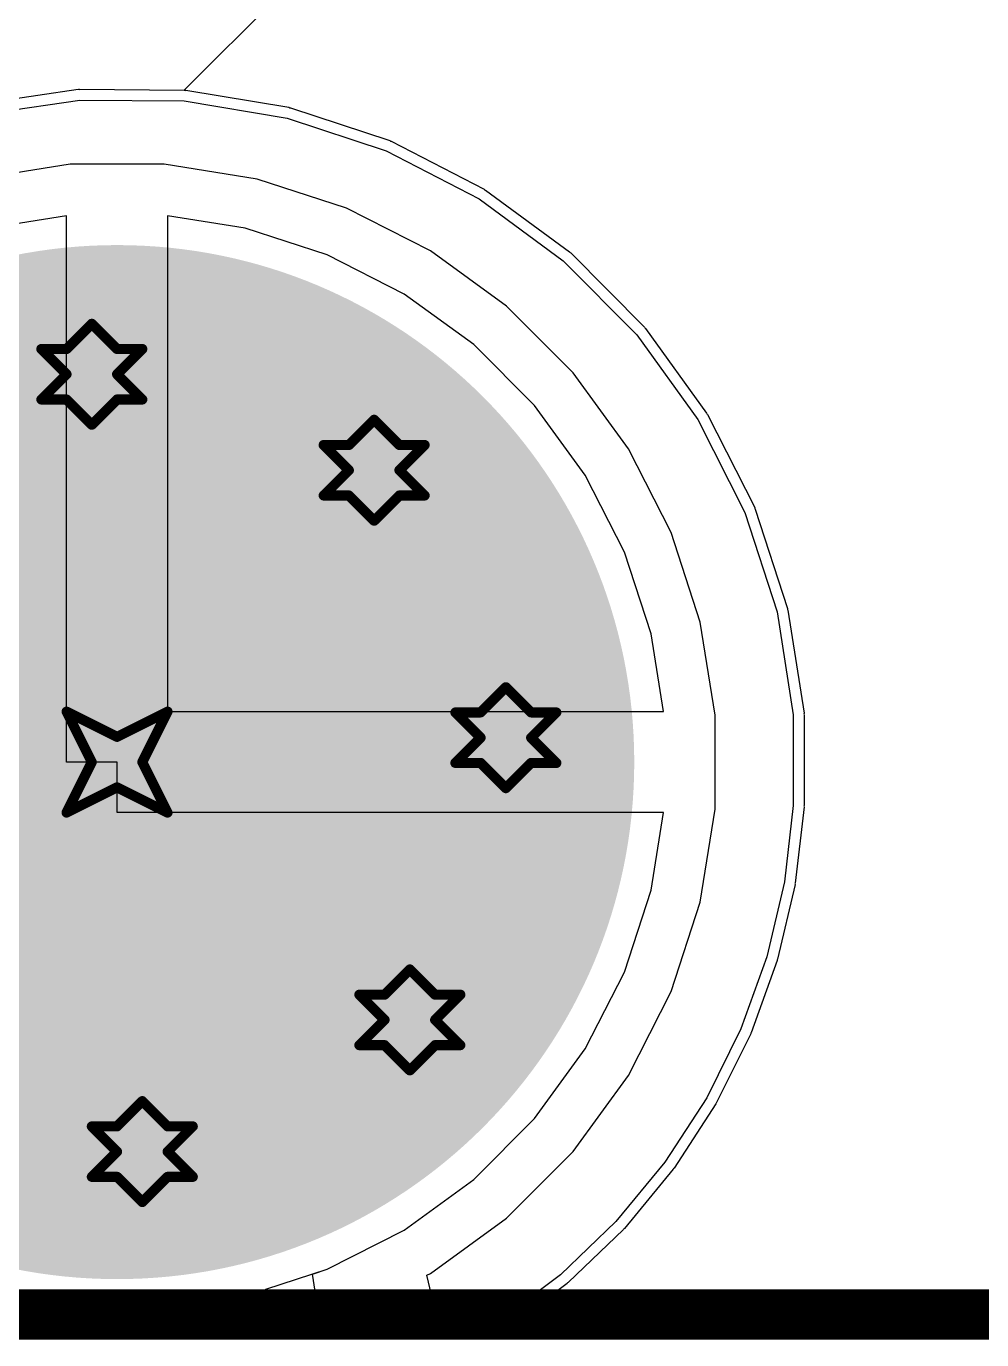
# Model space of a CAD drawing. Header units: inches. Extents: x -3 to 5437, y -3 to 5435.
# Drawn here: x -0.46 to 4.35, y -2.91 to 3.7 of the extents above; entities that cross this region are included whole.
import ezdxf

# ---------------------------------------------------------------- set-up
doc = ezdxf.new("R2010")
doc.units = ezdxf.units.IN
for name, color, linetype in [('Board Outline', 216, 'Continuous'), ('Bottom Layer', 5, 'Continuous'), ('Bottom Solder', 6, 'Continuous'), ('Drill Drawing', 1, 'Continuous'), ('GND', 16, 'Continuous'), ('Multi-Layer', 9, 'Continuous'), ('Pad Holes', 156, 'Continuous'), ('PWR', 76, 'Continuous'), ('Top Layer', 1, 'Continuous'), ('Top Solder', 216, 'Continuous'), ('Via Holes', 16, 'Continuous')]:
    doc.layers.add(name, color=color, linetype=linetype)

msp = doc.modelspace()

# ---------------------------------------------------------------- hatches: boundary and pattern name
at = {"layer": 'Bottom Layer'}
h = msp.add_hatch(color=5, dxfattribs=at)
edge = h.paths.add_edge_path()
edge.add_arc((0, 0), 2.5, 0, 360)
h = msp.add_hatch(color=5, dxfattribs=at)
edge = h.paths.add_edge_path()
edge.add_arc((-0.127, 1.9516), 0.3, 0, 360)
h = msp.add_hatch(color=5, dxfattribs=at)
edge = h.paths.add_edge_path()
edge.add_arc((1.2932, 1.4686), 0.3, 0, 360)
h = msp.add_hatch(color=5, dxfattribs=at)
edge = h.paths.add_edge_path()
edge.add_arc((1.9558, 0.1228), 0.3, 0, 360)
h = msp.add_hatch(color=5, dxfattribs=at)
edge = h.paths.add_edge_path()
edge.add_arc((1.4728, -1.2973), 0.3, 0, 360)
h = msp.add_hatch(color=5, dxfattribs=at)
edge = h.paths.add_edge_path()
edge.add_arc((0.127, -1.96), 0.3, 0, 360)
at = {"layer": 'Bottom Solder'}
h = msp.add_hatch(color=6, dxfattribs=at)
edge = h.paths.add_edge_path()
edge.add_arc((0, 0), 2.6016, 0, 360)
h = msp.add_hatch(color=6, dxfattribs=at)
edge = h.paths.add_edge_path()
edge.add_arc((-0.127, 1.9516), 0.15, 0, 360)
h = msp.add_hatch(color=6, dxfattribs=at)
edge = h.paths.add_edge_path()
edge.add_arc((1.2932, 1.4686), 0.15, 0, 360)
h = msp.add_hatch(color=6, dxfattribs=at)
edge = h.paths.add_edge_path()
edge.add_arc((1.9558, 0.1228), 0.15, 0, 360)
h = msp.add_hatch(color=6, dxfattribs=at)
edge = h.paths.add_edge_path()
edge.add_arc((1.4728, -1.2973), 0.15, 0, 360)
h = msp.add_hatch(color=6, dxfattribs=at)
edge = h.paths.add_edge_path()
edge.add_arc((0.127, -1.96), 0.15, 0, 360)
at = {"layer": 'GND'}
h = msp.add_hatch(color=16, dxfattribs=at)
edge = h.paths.add_edge_path()
edge.add_arc((0, 0), 2.5, 0, 360)
h = msp.add_hatch(color=16, dxfattribs=at)
edge = h.paths.add_edge_path()
edge.add_arc((-0.127, 1.9516), 0.3, 0, 360)
h = msp.add_hatch(color=16, dxfattribs=at)
edge = h.paths.add_edge_path()
edge.add_arc((1.2932, 1.4686), 0.3, 0, 360)
h = msp.add_hatch(color=16, dxfattribs=at)
edge = h.paths.add_edge_path()
edge.add_arc((1.9558, 0.1228), 0.3, 0, 360)
h = msp.add_hatch(color=16, dxfattribs=at)
edge = h.paths.add_edge_path()
edge.add_arc((1.4728, -1.2973), 0.3, 0, 360)
h = msp.add_hatch(color=16, dxfattribs=at)
edge = h.paths.add_edge_path()
edge.add_arc((0.127, -1.96), 0.3, 0, 360)
at = {"layer": 'Multi-Layer'}
h = msp.add_hatch(color=9, dxfattribs=at)
edge = h.paths.add_edge_path()
edge.add_arc((0, 0), 2.5, 0, 360)
at = {"layer": 'Pad Holes'}
h = msp.add_hatch(color=7, dxfattribs=at)
edge = h.paths.add_edge_path()
edge.add_arc((0, 0), 1.55, 0, 360)
at = {"layer": 'PWR'}
h = msp.add_hatch(color=76, dxfattribs=at)
edge = h.paths.add_edge_path()
edge.add_arc((0, 0), 2.5, 0, 360)
h = msp.add_hatch(color=76, dxfattribs=at)
edge = h.paths.add_edge_path()
edge.add_arc((-0.127, 1.9516), 0.3, 0, 360)
h = msp.add_hatch(color=76, dxfattribs=at)
edge = h.paths.add_edge_path()
edge.add_arc((1.2932, 1.4686), 0.3, 0, 360)
h = msp.add_hatch(color=76, dxfattribs=at)
edge = h.paths.add_edge_path()
edge.add_arc((1.9558, 0.1228), 0.3, 0, 360)
h = msp.add_hatch(color=76, dxfattribs=at)
edge = h.paths.add_edge_path()
edge.add_arc((1.4728, -1.2973), 0.3, 0, 360)
h = msp.add_hatch(color=76, dxfattribs=at)
edge = h.paths.add_edge_path()
edge.add_arc((0.127, -1.96), 0.3, 0, 360)
at = {"layer": 'Top Layer'}
h = msp.add_hatch(color=1, dxfattribs=at)
edge = h.paths.add_edge_path()
edge.add_arc((0, 0), 2.5, 0, 360)
h = msp.add_hatch(color=1, dxfattribs=at)
edge = h.paths.add_edge_path()
edge.add_arc((-0.127, 1.9516), 0.3, 0, 360)
h = msp.add_hatch(color=1, dxfattribs=at)
edge = h.paths.add_edge_path()
edge.add_arc((1.2932, 1.4686), 0.3, 0, 360)
h = msp.add_hatch(color=1, dxfattribs=at)
edge = h.paths.add_edge_path()
edge.add_arc((1.9558, 0.1228), 0.3, 0, 360)
h = msp.add_hatch(color=1, dxfattribs=at)
edge = h.paths.add_edge_path()
edge.add_arc((1.4728, -1.2973), 0.3, 0, 360)
h = msp.add_hatch(color=1, dxfattribs=at)
edge = h.paths.add_edge_path()
edge.add_arc((0.127, -1.96), 0.3, 0, 360)
at = {"layer": 'Top Solder'}
h = msp.add_hatch(color=216, dxfattribs=at)
edge = h.paths.add_edge_path()
edge.add_arc((0, 0), 2.6016, 0, 360)
h = msp.add_hatch(color=216, dxfattribs=at)
edge = h.paths.add_edge_path()
edge.add_arc((-0.127, 1.9516), 0.15, 0, 360)
h = msp.add_hatch(color=216, dxfattribs=at)
edge = h.paths.add_edge_path()
edge.add_arc((1.2932, 1.4686), 0.15, 0, 360)
h = msp.add_hatch(color=216, dxfattribs=at)
edge = h.paths.add_edge_path()
edge.add_arc((1.9558, 0.1228), 0.15, 0, 360)
h = msp.add_hatch(color=216, dxfattribs=at)
edge = h.paths.add_edge_path()
edge.add_arc((1.4728, -1.2973), 0.15, 0, 360)
h = msp.add_hatch(color=216, dxfattribs=at)
edge = h.paths.add_edge_path()
edge.add_arc((0.127, -1.96), 0.15, 0, 360)
at = {"layer": 'Via Holes'}
h = msp.add_hatch(color=7, dxfattribs=at)
edge = h.paths.add_edge_path()
edge.add_arc((-0.127, 1.9516), 0.15, 0, 360)
h = msp.add_hatch(color=7, dxfattribs=at)
edge = h.paths.add_edge_path()
edge.add_arc((1.2932, 1.4686), 0.15, 0, 360)
h = msp.add_hatch(color=7, dxfattribs=at)
edge = h.paths.add_edge_path()
edge.add_arc((1.9558, 0.1228), 0.15, 0, 360)
h = msp.add_hatch(color=7, dxfattribs=at)
edge = h.paths.add_edge_path()
edge.add_arc((1.4728, -1.2973), 0.15, 0, 360)
h = msp.add_hatch(color=7, dxfattribs=at)
edge = h.paths.add_edge_path()
edge.add_arc((0.127, -1.96), 0.15, 0, 360)

# ---------------------------------------------------------------- linework, layer by layer
at = {"layer": 'Board Outline'}
msp.add_lwpolyline([(-2.777, -2.7796, 0.254, 0.254, 0), (202.223, -2.7796, 0.254, 0.254, 0)], format="xyseb", dxfattribs=at)
at = {"layer": 'Bottom Layer'}
for p, q in [((-0.707, 3.2542), (-0.1875, 3.3315)), ((-0.1875, 3.3315), (0.3377, 3.3271)), ((0.3377, 3.3271), (0.8558, 3.2409)), ((0.8558, 3.2409), (1.3541, 3.0753)), ((1.3541, 3.0753), (1.8207, 2.8341)), ((1.8207, 2.8341), (2.244, 2.5232)), ((-0.254, 2.7481), (-0.6449, 2.6862)), ((-0.254, 0), (-0.254, 2.7481)), ((0.6449, 2.6862), (0.254, 2.7481)), ((0.254, 2.7481), (0.254, 0.254)), ((1.0572, 2.5522), (0.6449, 2.6862)), ((1.4434, 2.3554), (1.0572, 2.5522)), ((2.244, 2.5232), (2.6138, 2.1503)), ((1.7941, 2.1006), (1.4434, 2.3554)), ((2.6138, 2.1503), (2.921, 1.7243)), ((2.1006, 1.7941), (1.7941, 2.1006)), ((2.3554, 1.4434), (2.1006, 1.7941)), ((2.921, 1.7243), (3.1583, 1.2558)), ((2.5522, 1.0572), (2.3554, 1.4434)), ((3.1583, 1.2558), (3.3197, 0.756)), ((2.6862, 0.6449), (2.5522, 1.0572)), ((3.3197, 0.756), (3.4014, 0.2372)), ((2.7481, 0.254), (2.6862, 0.6449)), ((0.254, 0.254), (2.7481, 0.254)), ((3.4014, 0.2372), (3.4014, -0.0254)), ((0, 0), (-0.254, 0)), ((0, -0.254), (0, 0)), ((3.4014, -0.0254), (3.4014, -0.2187)), ((2.7481, -0.254), (0, -0.254)), ((2.6862, -0.6449), (2.7481, -0.254)), ((3.4014, -0.2187), (3.357, -0.6028)), ((2.5522, -1.0572), (2.6862, -0.6449)), ((3.357, -0.6028), (3.2688, -0.9792)), ((3.2688, -0.9792), (3.1379, -1.343)), ((2.3554, -1.4434), (2.5522, -1.0572)), ((3.1379, -1.343), (2.9661, -1.6893)), ((2.1006, -1.7941), (2.3554, -1.4434)), ((2.9661, -1.6893), (2.7557, -2.0136)), ((1.7941, -2.1006), (2.1006, -1.7941)), ((2.7557, -2.0136), (2.5094, -2.3116)), ((1.4434, -2.3554), (1.7941, -2.1006)), ((2.5094, -2.3116), (2.2305, -2.5794)), ((1.0572, -2.5522), (1.4434, -2.3554)), ((0.7483, -2.6526), (1.0572, -2.5522)), ((2.2305, -2.5794), (2.0766, -2.6963)), ((0.7685, -2.7796), (0.7483, -2.6526)), ((2.0683, -2.7026), (2.05, -2.7123)), ((2.0766, -2.6963), (2.0683, -2.7026)), ((1.9995, -2.7223), (-2.7223, -2.7223)), ((2.0099, -2.7223), (1.9995, -2.7223)), ((1.9995, -2.7223), (1.9995, -2.7223)), ((2.0303, -2.719), (2.0099, -2.7223)), ((2.05, -2.7123), (2.0303, -2.719)), ((4.7915, -2.7796), (0.7685, -2.7796))]:
    msp.add_line(p, q, dxfattribs=at)
at = {"layer": 'Bottom Solder'}
for p, q in [((0.3381, 3.382), (5436.9008, 5435.1662)), ((-0.7151, 3.3086), (-0.1956, 3.3859)), ((-0.1956, 3.3859), (-0.1912, 3.3848)), ((-0.1912, 3.3848), (-0.187, 3.3865)), ((-0.187, 3.3865), (0.3381, 3.382)), ((0.3381, 3.382), (0.3423, 3.3803)), ((0.3423, 3.3803), (0.3467, 3.3813)), ((0.3467, 3.3813), (0.8648, 3.2952)), ((0.8648, 3.2952), (0.8686, 3.2928)), ((0.8686, 3.2928), (0.8731, 3.2931)), ((0.8731, 3.2931), (1.3715, 3.1274)), ((1.3715, 3.1274), (1.3749, 3.1245)), ((1.3749, 3.1245), (1.3794, 3.1241)), ((1.3794, 3.1241), (1.8459, 2.8829)), ((1.8459, 2.8829), (1.8488, 2.8795)), ((1.8488, 2.8795), (1.8532, 2.8784)), ((1.8532, 2.8784), (2.2765, 2.5675)), ((2.2765, 2.5675), (2.2789, 2.5637)), ((2.2789, 2.5637), (2.283, 2.5619)), ((2.283, 2.5619), (2.6528, 2.189)), ((2.6528, 2.189), (2.6545, 2.1848)), ((2.6545, 2.1848), (2.6584, 2.1824)), ((2.6584, 2.1824), (2.9656, 1.7565)), ((2.9656, 1.7565), (2.9667, 1.7521)), ((2.9667, 1.7521), (2.9701, 1.7492)), ((2.9701, 1.7492), (3.2073, 1.2806)), ((3.2073, 1.2806), (3.2077, 1.2761)), ((3.2077, 1.2761), (3.2106, 1.2727)), ((3.2106, 1.2727), (3.372, 0.7729)), ((3.372, 0.7729), (3.3717, 0.7684)), ((3.3717, 0.7684), (3.374, 0.7646)), ((3.374, 0.7646), (3.4557, 0.2458)), ((3.4557, 0.2458), (3.4547, 0.2414)), ((3.4547, 0.2414), (3.4564, 0.2372)), ((3.4564, 0.2372), (3.4564, -0.0254)), ((3.4564, -0.0254), (3.4564, -0.2187)), ((3.456, -0.225), (3.4116, -0.6091)), ((3.4564, -0.2187), (3.4551, -0.2218)), ((3.4551, -0.2218), (3.456, -0.225)), ((3.4105, -0.6153), (3.3223, -0.9917)), ((3.4116, -0.6091), (3.41, -0.612)), ((3.41, -0.612), (3.4105, -0.6153)), ((3.3205, -0.9978), (3.1896, -1.3616)), ((3.3223, -0.9917), (3.3204, -0.9944)), ((3.3204, -0.9944), (3.3205, -0.9978)), ((3.1872, -1.3674), (3.0154, -1.7137)), ((3.1874, -1.3641), (3.1872, -1.3674)), ((3.1896, -1.3616), (3.1874, -1.3641)), ((3.0128, -1.7159), (3.0122, -1.7192)), ((3.0154, -1.7137), (3.0128, -1.7159)), ((3.0122, -1.7192), (2.8018, -2.0436)), ((2.7981, -2.0487), (2.5518, -2.3467)), ((2.799, -2.0455), (2.7981, -2.0487)), ((2.8018, -2.0436), (2.799, -2.0455)), ((2.5474, -2.3513), (2.2685, -2.619)), ((2.5488, -2.3482), (2.5474, -2.3513)), ((2.5518, -2.3467), (2.5488, -2.3482)), ((2.2637, -2.6231), (2.1099, -2.7401)), ((2.2654, -2.6203), (2.2637, -2.6231)), ((2.2685, -2.619), (2.2654, -2.6203)), ((2.0142, -2.7755), (2.0098, -2.7773)), ((2.0187, -2.7766), (2.0142, -2.7755)), ((2.0392, -2.7732), (2.0187, -2.7766)), ((2.0432, -2.7707), (2.0392, -2.7732)), ((2.0479, -2.7711), (2.0432, -2.7707)), ((2.0675, -2.7644), (2.0479, -2.7711)), ((2.0711, -2.7614), (2.0675, -2.7644)), ((2.0757, -2.7609), (2.0711, -2.7614)), ((2.0941, -2.7512), (2.0757, -2.7609)), ((2.0971, -2.7476), (2.0941, -2.7512)), ((2.1016, -2.7464), (2.0971, -2.7476)), ((2.1099, -2.7401), (2.1016, -2.7464)), ((2.1099, -2.7401), (2.1099, -2.7401)), ((1.9995, -2.7773), (-2.7223, -2.7773)), ((2.0098, -2.7773), (1.9995, -2.7773)), ((1.9995, -2.7773), (1.9995, -2.7773))]:
    msp.add_line(p, q, dxfattribs=at)
at = {"layer": 'Drill Drawing'}
for points in [[(-0.254, 2.0786, 0.0508, 0.0508, 0), (-0.127, 2.2056, 0.0508, 0.0508, 0)], [(-0.127, 2.2056, 0.0508, 0.0508, 0), (0, 2.0786, 0.0508, 0.0508, 0)], [(-0.381, 2.0786, 0.0508, 0.0508, 0), (-0.254, 1.9516, 0.0508, 0.0508, 0)], [(-0.381, 2.0786, 0.0508, 0.0508, 0), (-0.254, 2.0786, 0.0508, 0.0508, 0)], [(0, 2.0786, 0.0508, 0.0508, 0), (0.127, 2.0786, 0.0508, 0.0508, 0)], [(0, 1.9516, 0.0508, 0.0508, 0), (0.127, 2.0786, 0.0508, 0.0508, 0)], [(-0.381, 1.8246, 0.0508, 0.0508, 0), (-0.254, 1.9516, 0.0508, 0.0508, 0)], [(0, 1.9516, 0.0508, 0.0508, 0), (0.127, 1.8246, 0.0508, 0.0508, 0)], [(-0.381, 1.8246, 0.0508, 0.0508, 0), (-0.254, 1.8246, 0.0508, 0.0508, 0)], [(-0.254, 1.8246, 0.0508, 0.0508, 0), (-0.127, 1.6976, 0.0508, 0.0508, 0)], [(-0.127, 1.6976, 0.0508, 0.0508, 0), (0, 1.8246, 0.0508, 0.0508, 0)], [(0, 1.8246, 0.0508, 0.0508, 0), (0.127, 1.8246, 0.0508, 0.0508, 0)], [(1.1662, 1.5956, 0.0508, 0.0508, 0), (1.2932, 1.7226, 0.0508, 0.0508, 0)], [(1.2932, 1.7226, 0.0508, 0.0508, 0), (1.4202, 1.5956, 0.0508, 0.0508, 0)], [(1.0392, 1.5956, 0.0508, 0.0508, 0), (1.1662, 1.4686, 0.0508, 0.0508, 0)], [(1.0392, 1.5956, 0.0508, 0.0508, 0), (1.1662, 1.5956, 0.0508, 0.0508, 0)], [(1.4202, 1.5956, 0.0508, 0.0508, 0), (1.5472, 1.5956, 0.0508, 0.0508, 0)], [(1.4202, 1.4686, 0.0508, 0.0508, 0), (1.5472, 1.5956, 0.0508, 0.0508, 0)], [(1.0392, 1.3416, 0.0508, 0.0508, 0), (1.1662, 1.4686, 0.0508, 0.0508, 0)], [(1.4202, 1.4686, 0.0508, 0.0508, 0), (1.5472, 1.3416, 0.0508, 0.0508, 0)], [(1.0392, 1.3416, 0.0508, 0.0508, 0), (1.1662, 1.3416, 0.0508, 0.0508, 0)], [(1.1662, 1.3416, 0.0508, 0.0508, 0), (1.2932, 1.2146, 0.0508, 0.0508, 0)], [(1.2932, 1.2146, 0.0508, 0.0508, 0), (1.4202, 1.3416, 0.0508, 0.0508, 0)], [(1.4202, 1.3416, 0.0508, 0.0508, 0), (1.5472, 1.3416, 0.0508, 0.0508, 0)], [(1.8288, 0.2498, 0.0508, 0.0508, 0), (1.9558, 0.3768, 0.0508, 0.0508, 0)], [(1.9558, 0.3768, 0.0508, 0.0508, 0), (2.0828, 0.2498, 0.0508, 0.0508, 0)], [(-0.254, 0.254, 0.0508, 0.0508, 0), (0, 0.127, 0.0508, 0.0508, 0)], [(-0.254, 0.254, 0.0508, 0.0508, 0), (-0.127, 0, 0.0508, 0.0508, 0)], [(0, 0.127, 0.0508, 0.0508, 0), (0.254, 0.254, 0.0508, 0.0508, 0)], [(0.127, 0, 0.0508, 0.0508, 0), (0.254, 0.254, 0.0508, 0.0508, 0)], [(1.7018, 0.2498, 0.0508, 0.0508, 0), (1.8288, 0.1228, 0.0508, 0.0508, 0)], [(1.7018, 0.2498, 0.0508, 0.0508, 0), (1.8288, 0.2498, 0.0508, 0.0508, 0)], [(2.0828, 0.2498, 0.0508, 0.0508, 0), (2.2098, 0.2498, 0.0508, 0.0508, 0)], [(2.0828, 0.1228, 0.0508, 0.0508, 0), (2.2098, 0.2498, 0.0508, 0.0508, 0)], [(1.7018, -0.0042, 0.0508, 0.0508, 0), (1.8288, 0.1228, 0.0508, 0.0508, 0)], [(2.0828, 0.1228, 0.0508, 0.0508, 0), (2.2098, -0.0042, 0.0508, 0.0508, 0)], [(-0.254, -0.254, 0.0508, 0.0508, 0), (-0.127, 0, 0.0508, 0.0508, 0)], [(0.127, 0, 0.0508, 0.0508, 0), (0.254, -0.254, 0.0508, 0.0508, 0)], [(1.7018, -0.0042, 0.0508, 0.0508, 0), (1.8288, -0.0042, 0.0508, 0.0508, 0)], [(1.8288, -0.0042, 0.0508, 0.0508, 0), (1.9558, -0.1312, 0.0508, 0.0508, 0)], [(1.9558, -0.1312, 0.0508, 0.0508, 0), (2.0828, -0.0042, 0.0508, 0.0508, 0)], [(2.0828, -0.0042, 0.0508, 0.0508, 0), (2.2098, -0.0042, 0.0508, 0.0508, 0)], [(-0.254, -0.254, 0.0508, 0.0508, 0), (0, -0.127, 0.0508, 0.0508, 0)], [(0, -0.127, 0.0508, 0.0508, 0), (0.254, -0.254, 0.0508, 0.0508, 0)], [(1.3458, -1.1703, 0.0508, 0.0508, 0), (1.4728, -1.0433, 0.0508, 0.0508, 0)], [(1.4728, -1.0433, 0.0508, 0.0508, 0), (1.5998, -1.1703, 0.0508, 0.0508, 0)], [(1.2188, -1.1703, 0.0508, 0.0508, 0), (1.3458, -1.2973, 0.0508, 0.0508, 0)], [(1.2188, -1.1703, 0.0508, 0.0508, 0), (1.3458, -1.1703, 0.0508, 0.0508, 0)], [(1.5998, -1.1703, 0.0508, 0.0508, 0), (1.7268, -1.1703, 0.0508, 0.0508, 0)], [(1.5998, -1.2973, 0.0508, 0.0508, 0), (1.7268, -1.1703, 0.0508, 0.0508, 0)], [(1.2188, -1.4243, 0.0508, 0.0508, 0), (1.3458, -1.2973, 0.0508, 0.0508, 0)], [(1.5998, -1.2973, 0.0508, 0.0508, 0), (1.7268, -1.4243, 0.0508, 0.0508, 0)], [(1.2188, -1.4243, 0.0508, 0.0508, 0), (1.3458, -1.4243, 0.0508, 0.0508, 0)], [(1.3458, -1.4243, 0.0508, 0.0508, 0), (1.4728, -1.5513, 0.0508, 0.0508, 0)], [(1.4728, -1.5513, 0.0508, 0.0508, 0), (1.5998, -1.4243, 0.0508, 0.0508, 0)], [(1.5998, -1.4243, 0.0508, 0.0508, 0), (1.7268, -1.4243, 0.0508, 0.0508, 0)], [(0, -1.833, 0.0508, 0.0508, 0), (0.127, -1.706, 0.0508, 0.0508, 0)], [(0.127, -1.706, 0.0508, 0.0508, 0), (0.254, -1.833, 0.0508, 0.0508, 0)], [(-0.127, -1.833, 0.0508, 0.0508, 0), (0, -1.96, 0.0508, 0.0508, 0)], [(-0.127, -1.833, 0.0508, 0.0508, 0), (0, -1.833, 0.0508, 0.0508, 0)], [(0.254, -1.833, 0.0508, 0.0508, 0), (0.381, -1.833, 0.0508, 0.0508, 0)], [(0.254, -1.96, 0.0508, 0.0508, 0), (0.381, -1.833, 0.0508, 0.0508, 0)], [(-0.127, -2.087, 0.0508, 0.0508, 0), (0, -1.96, 0.0508, 0.0508, 0)], [(0.254, -1.96, 0.0508, 0.0508, 0), (0.381, -2.087, 0.0508, 0.0508, 0)], [(-0.127, -2.087, 0.0508, 0.0508, 0), (0, -2.087, 0.0508, 0.0508, 0)], [(0, -2.087, 0.0508, 0.0508, 0), (0.127, -2.214, 0.0508, 0.0508, 0)], [(0.127, -2.214, 0.0508, 0.0508, 0), (0.254, -2.087, 0.0508, 0.0508, 0)], [(0.254, -2.087, 0.0508, 0.0508, 0), (0.381, -2.087, 0.0508, 0.0508, 0)]]:
    msp.add_lwpolyline(points, format="xyseb", dxfattribs=at)
for points in [[(-0.1397, 2.2056, 0.0254, 0.0254, 1), (-0.1143, 2.2056, 0.0254, 0.0254, 1)], [(-0.1397, 2.2056, 0.0254, 0.0254, 1), (-0.1143, 2.2056, 0.0254, 0.0254, 1)], [(-0.3937, 2.0786, 0.0254, 0.0254, 1), (-0.3683, 2.0786, 0.0254, 0.0254, 1)], [(-0.3937, 2.0786, 0.0254, 0.0254, 1), (-0.3683, 2.0786, 0.0254, 0.0254, 1)], [(-0.2667, 2.0786, 0.0254, 0.0254, 1), (-0.2413, 2.0786, 0.0254, 0.0254, 1)], [(-0.2667, 2.0786, 0.0254, 0.0254, 1), (-0.2413, 2.0786, 0.0254, 0.0254, 1)], [(-0.0127, 2.0786, 0.0254, 0.0254, 1), (0.0127, 2.0786, 0.0254, 0.0254, 1)], [(-0.0127, 2.0786, 0.0254, 0.0254, 1), (0.0127, 2.0786, 0.0254, 0.0254, 1)], [(0.1143, 2.0786, 0.0254, 0.0254, 1), (0.1397, 2.0786, 0.0254, 0.0254, 1)], [(0.1143, 2.0786, 0.0254, 0.0254, 1), (0.1397, 2.0786, 0.0254, 0.0254, 1)], [(-0.2667, 1.9516, 0.0254, 0.0254, 1), (-0.2413, 1.9516, 0.0254, 0.0254, 1)], [(-0.2667, 1.9516, 0.0254, 0.0254, 1), (-0.2413, 1.9516, 0.0254, 0.0254, 1)], [(-0.0127, 1.9516, 0.0254, 0.0254, 1), (0.0127, 1.9516, 0.0254, 0.0254, 1)], [(-0.0127, 1.9516, 0.0254, 0.0254, 1), (0.0127, 1.9516, 0.0254, 0.0254, 1)], [(-0.3937, 1.8246, 0.0254, 0.0254, 1), (-0.3683, 1.8246, 0.0254, 0.0254, 1)], [(-0.3937, 1.8246, 0.0254, 0.0254, 1), (-0.3683, 1.8246, 0.0254, 0.0254, 1)], [(-0.2667, 1.8246, 0.0254, 0.0254, 1), (-0.2413, 1.8246, 0.0254, 0.0254, 1)], [(-0.2667, 1.8246, 0.0254, 0.0254, 1), (-0.2413, 1.8246, 0.0254, 0.0254, 1)], [(-0.0127, 1.8246, 0.0254, 0.0254, 1), (0.0127, 1.8246, 0.0254, 0.0254, 1)], [(-0.0127, 1.8246, 0.0254, 0.0254, 1), (0.0127, 1.8246, 0.0254, 0.0254, 1)], [(0.1143, 1.8246, 0.0254, 0.0254, 1), (0.1397, 1.8246, 0.0254, 0.0254, 1)], [(0.1143, 1.8246, 0.0254, 0.0254, 1), (0.1397, 1.8246, 0.0254, 0.0254, 1)], [(-0.1397, 1.6976, 0.0254, 0.0254, 1), (-0.1143, 1.6976, 0.0254, 0.0254, 1)], [(-0.1397, 1.6976, 0.0254, 0.0254, 1), (-0.1143, 1.6976, 0.0254, 0.0254, 1)], [(1.2805, 1.7226, 0.0254, 0.0254, 1), (1.3059, 1.7226, 0.0254, 0.0254, 1)], [(1.2805, 1.7226, 0.0254, 0.0254, 1), (1.3059, 1.7226, 0.0254, 0.0254, 1)], [(1.0265, 1.5956, 0.0254, 0.0254, 1), (1.0519, 1.5956, 0.0254, 0.0254, 1)], [(1.0265, 1.5956, 0.0254, 0.0254, 1), (1.0519, 1.5956, 0.0254, 0.0254, 1)], [(1.1535, 1.5956, 0.0254, 0.0254, 1), (1.1789, 1.5956, 0.0254, 0.0254, 1)], [(1.1535, 1.5956, 0.0254, 0.0254, 1), (1.1789, 1.5956, 0.0254, 0.0254, 1)], [(1.4075, 1.5956, 0.0254, 0.0254, 1), (1.4329, 1.5956, 0.0254, 0.0254, 1)], [(1.4075, 1.5956, 0.0254, 0.0254, 1), (1.4329, 1.5956, 0.0254, 0.0254, 1)], [(1.5345, 1.5956, 0.0254, 0.0254, 1), (1.5599, 1.5956, 0.0254, 0.0254, 1)], [(1.5345, 1.5956, 0.0254, 0.0254, 1), (1.5599, 1.5956, 0.0254, 0.0254, 1)], [(1.1535, 1.4686, 0.0254, 0.0254, 1), (1.1789, 1.4686, 0.0254, 0.0254, 1)], [(1.1535, 1.4686, 0.0254, 0.0254, 1), (1.1789, 1.4686, 0.0254, 0.0254, 1)], [(1.4075, 1.4686, 0.0254, 0.0254, 1), (1.4329, 1.4686, 0.0254, 0.0254, 1)], [(1.4075, 1.4686, 0.0254, 0.0254, 1), (1.4329, 1.4686, 0.0254, 0.0254, 1)], [(1.0265, 1.3416, 0.0254, 0.0254, 1), (1.0519, 1.3416, 0.0254, 0.0254, 1)], [(1.0265, 1.3416, 0.0254, 0.0254, 1), (1.0519, 1.3416, 0.0254, 0.0254, 1)], [(1.1535, 1.3416, 0.0254, 0.0254, 1), (1.1789, 1.3416, 0.0254, 0.0254, 1)], [(1.1535, 1.3416, 0.0254, 0.0254, 1), (1.1789, 1.3416, 0.0254, 0.0254, 1)], [(1.4075, 1.3416, 0.0254, 0.0254, 1), (1.4329, 1.3416, 0.0254, 0.0254, 1)], [(1.4075, 1.3416, 0.0254, 0.0254, 1), (1.4329, 1.3416, 0.0254, 0.0254, 1)], [(1.5345, 1.3416, 0.0254, 0.0254, 1), (1.5599, 1.3416, 0.0254, 0.0254, 1)], [(1.5345, 1.3416, 0.0254, 0.0254, 1), (1.5599, 1.3416, 0.0254, 0.0254, 1)], [(1.2805, 1.2146, 0.0254, 0.0254, 1), (1.3059, 1.2146, 0.0254, 0.0254, 1)], [(1.2805, 1.2146, 0.0254, 0.0254, 1), (1.3059, 1.2146, 0.0254, 0.0254, 1)], [(1.9431, 0.3768, 0.0254, 0.0254, 1), (1.9685, 0.3768, 0.0254, 0.0254, 1)], [(1.9431, 0.3768, 0.0254, 0.0254, 1), (1.9685, 0.3768, 0.0254, 0.0254, 1)], [(-0.2667, 0.254, 0.0254, 0.0254, 1), (-0.2413, 0.254, 0.0254, 0.0254, 1)], [(-0.2667, 0.254, 0.0254, 0.0254, 1), (-0.2413, 0.254, 0.0254, 0.0254, 1)], [(0.2413, 0.254, 0.0254, 0.0254, 1), (0.2667, 0.254, 0.0254, 0.0254, 1)], [(0.2413, 0.254, 0.0254, 0.0254, 1), (0.2667, 0.254, 0.0254, 0.0254, 1)], [(1.6891, 0.2498, 0.0254, 0.0254, 1), (1.7145, 0.2498, 0.0254, 0.0254, 1)], [(1.6891, 0.2498, 0.0254, 0.0254, 1), (1.7145, 0.2498, 0.0254, 0.0254, 1)], [(1.8161, 0.2498, 0.0254, 0.0254, 1), (1.8415, 0.2498, 0.0254, 0.0254, 1)], [(1.8161, 0.2498, 0.0254, 0.0254, 1), (1.8415, 0.2498, 0.0254, 0.0254, 1)], [(2.0701, 0.2498, 0.0254, 0.0254, 1), (2.0955, 0.2498, 0.0254, 0.0254, 1)], [(2.0701, 0.2498, 0.0254, 0.0254, 1), (2.0955, 0.2498, 0.0254, 0.0254, 1)], [(2.1971, 0.2498, 0.0254, 0.0254, 1), (2.2225, 0.2498, 0.0254, 0.0254, 1)], [(2.1971, 0.2498, 0.0254, 0.0254, 1), (2.2225, 0.2498, 0.0254, 0.0254, 1)], [(-0.0127, 0.127, 0.0254, 0.0254, 1), (0.0127, 0.127, 0.0254, 0.0254, 1)], [(-0.0127, 0.127, 0.0254, 0.0254, 1), (0.0127, 0.127, 0.0254, 0.0254, 1)], [(1.8161, 0.1228, 0.0254, 0.0254, 1), (1.8415, 0.1228, 0.0254, 0.0254, 1)], [(1.8161, 0.1228, 0.0254, 0.0254, 1), (1.8415, 0.1228, 0.0254, 0.0254, 1)], [(2.0701, 0.1228, 0.0254, 0.0254, 1), (2.0955, 0.1228, 0.0254, 0.0254, 1)], [(2.0701, 0.1228, 0.0254, 0.0254, 1), (2.0955, 0.1228, 0.0254, 0.0254, 1)], [(-0.1397, 0, 0.0254, 0.0254, 1), (-0.1143, 0, 0.0254, 0.0254, 1)], [(-0.1397, 0, 0.0254, 0.0254, 1), (-0.1143, 0, 0.0254, 0.0254, 1)], [(0.1143, 0, 0.0254, 0.0254, 1), (0.1397, 0, 0.0254, 0.0254, 1)], [(0.1143, 0, 0.0254, 0.0254, 1), (0.1397, 0, 0.0254, 0.0254, 1)], [(1.6891, -0.0042, 0.0254, 0.0254, 1), (1.7145, -0.0042, 0.0254, 0.0254, 1)], [(1.6891, -0.0042, 0.0254, 0.0254, 1), (1.7145, -0.0042, 0.0254, 0.0254, 1)], [(1.8161, -0.0042, 0.0254, 0.0254, 1), (1.8415, -0.0042, 0.0254, 0.0254, 1)], [(1.8161, -0.0042, 0.0254, 0.0254, 1), (1.8415, -0.0042, 0.0254, 0.0254, 1)], [(2.0701, -0.0042, 0.0254, 0.0254, 1), (2.0955, -0.0042, 0.0254, 0.0254, 1)], [(2.0701, -0.0042, 0.0254, 0.0254, 1), (2.0955, -0.0042, 0.0254, 0.0254, 1)], [(2.1971, -0.0042, 0.0254, 0.0254, 1), (2.2225, -0.0042, 0.0254, 0.0254, 1)], [(2.1971, -0.0042, 0.0254, 0.0254, 1), (2.2225, -0.0042, 0.0254, 0.0254, 1)], [(-0.0127, -0.127, 0.0254, 0.0254, 1), (0.0127, -0.127, 0.0254, 0.0254, 1)], [(-0.0127, -0.127, 0.0254, 0.0254, 1), (0.0127, -0.127, 0.0254, 0.0254, 1)], [(1.9431, -0.1312, 0.0254, 0.0254, 1), (1.9685, -0.1312, 0.0254, 0.0254, 1)], [(1.9431, -0.1312, 0.0254, 0.0254, 1), (1.9685, -0.1312, 0.0254, 0.0254, 1)], [(-0.2667, -0.254, 0.0254, 0.0254, 1), (-0.2413, -0.254, 0.0254, 0.0254, 1)], [(-0.2667, -0.254, 0.0254, 0.0254, 1), (-0.2413, -0.254, 0.0254, 0.0254, 1)], [(0.2413, -0.254, 0.0254, 0.0254, 1), (0.2667, -0.254, 0.0254, 0.0254, 1)], [(0.2413, -0.254, 0.0254, 0.0254, 1), (0.2667, -0.254, 0.0254, 0.0254, 1)], [(1.4601, -1.0433, 0.0254, 0.0254, 1), (1.4855, -1.0433, 0.0254, 0.0254, 1)], [(1.4601, -1.0433, 0.0254, 0.0254, 1), (1.4855, -1.0433, 0.0254, 0.0254, 1)], [(1.2061, -1.1703, 0.0254, 0.0254, 1), (1.2315, -1.1703, 0.0254, 0.0254, 1)], [(1.2061, -1.1703, 0.0254, 0.0254, 1), (1.2315, -1.1703, 0.0254, 0.0254, 1)], [(1.3331, -1.1703, 0.0254, 0.0254, 1), (1.3585, -1.1703, 0.0254, 0.0254, 1)], [(1.3331, -1.1703, 0.0254, 0.0254, 1), (1.3585, -1.1703, 0.0254, 0.0254, 1)], [(1.5871, -1.1703, 0.0254, 0.0254, 1), (1.6125, -1.1703, 0.0254, 0.0254, 1)], [(1.5871, -1.1703, 0.0254, 0.0254, 1), (1.6125, -1.1703, 0.0254, 0.0254, 1)], [(1.7141, -1.1703, 0.0254, 0.0254, 1), (1.7395, -1.1703, 0.0254, 0.0254, 1)], [(1.7141, -1.1703, 0.0254, 0.0254, 1), (1.7395, -1.1703, 0.0254, 0.0254, 1)], [(1.3331, -1.2973, 0.0254, 0.0254, 1), (1.3585, -1.2973, 0.0254, 0.0254, 1)], [(1.3331, -1.2973, 0.0254, 0.0254, 1), (1.3585, -1.2973, 0.0254, 0.0254, 1)], [(1.5871, -1.2973, 0.0254, 0.0254, 1), (1.6125, -1.2973, 0.0254, 0.0254, 1)], [(1.5871, -1.2973, 0.0254, 0.0254, 1), (1.6125, -1.2973, 0.0254, 0.0254, 1)], [(1.2061, -1.4243, 0.0254, 0.0254, 1), (1.2315, -1.4243, 0.0254, 0.0254, 1)], [(1.2061, -1.4243, 0.0254, 0.0254, 1), (1.2315, -1.4243, 0.0254, 0.0254, 1)], [(1.3331, -1.4243, 0.0254, 0.0254, 1), (1.3585, -1.4243, 0.0254, 0.0254, 1)], [(1.3331, -1.4243, 0.0254, 0.0254, 1), (1.3585, -1.4243, 0.0254, 0.0254, 1)], [(1.5871, -1.4243, 0.0254, 0.0254, 1), (1.6125, -1.4243, 0.0254, 0.0254, 1)], [(1.5871, -1.4243, 0.0254, 0.0254, 1), (1.6125, -1.4243, 0.0254, 0.0254, 1)], [(1.7141, -1.4243, 0.0254, 0.0254, 1), (1.7395, -1.4243, 0.0254, 0.0254, 1)], [(1.7141, -1.4243, 0.0254, 0.0254, 1), (1.7395, -1.4243, 0.0254, 0.0254, 1)], [(1.4601, -1.5513, 0.0254, 0.0254, 1), (1.4855, -1.5513, 0.0254, 0.0254, 1)], [(1.4601, -1.5513, 0.0254, 0.0254, 1), (1.4855, -1.5513, 0.0254, 0.0254, 1)], [(0.1143, -1.706, 0.0254, 0.0254, 1), (0.1397, -1.706, 0.0254, 0.0254, 1)], [(0.1143, -1.706, 0.0254, 0.0254, 1), (0.1397, -1.706, 0.0254, 0.0254, 1)], [(-0.1397, -1.833, 0.0254, 0.0254, 1), (-0.1143, -1.833, 0.0254, 0.0254, 1)], [(-0.1397, -1.833, 0.0254, 0.0254, 1), (-0.1143, -1.833, 0.0254, 0.0254, 1)], [(-0.0127, -1.833, 0.0254, 0.0254, 1), (0.0127, -1.833, 0.0254, 0.0254, 1)], [(-0.0127, -1.833, 0.0254, 0.0254, 1), (0.0127, -1.833, 0.0254, 0.0254, 1)], [(0.2413, -1.833, 0.0254, 0.0254, 1), (0.2667, -1.833, 0.0254, 0.0254, 1)], [(0.2413, -1.833, 0.0254, 0.0254, 1), (0.2667, -1.833, 0.0254, 0.0254, 1)], [(0.3683, -1.833, 0.0254, 0.0254, 1), (0.3937, -1.833, 0.0254, 0.0254, 1)], [(0.3683, -1.833, 0.0254, 0.0254, 1), (0.3937, -1.833, 0.0254, 0.0254, 1)], [(-0.0127, -1.96, 0.0254, 0.0254, 1), (0.0127, -1.96, 0.0254, 0.0254, 1)], [(-0.0127, -1.96, 0.0254, 0.0254, 1), (0.0127, -1.96, 0.0254, 0.0254, 1)], [(0.2413, -1.96, 0.0254, 0.0254, 1), (0.2667, -1.96, 0.0254, 0.0254, 1)], [(0.2413, -1.96, 0.0254, 0.0254, 1), (0.2667, -1.96, 0.0254, 0.0254, 1)], [(-0.1397, -2.087, 0.0254, 0.0254, 1), (-0.1143, -2.087, 0.0254, 0.0254, 1)], [(-0.1397, -2.087, 0.0254, 0.0254, 1), (-0.1143, -2.087, 0.0254, 0.0254, 1)], [(-0.0127, -2.087, 0.0254, 0.0254, 1), (0.0127, -2.087, 0.0254, 0.0254, 1)], [(-0.0127, -2.087, 0.0254, 0.0254, 1), (0.0127, -2.087, 0.0254, 0.0254, 1)], [(0.2413, -2.087, 0.0254, 0.0254, 1), (0.2667, -2.087, 0.0254, 0.0254, 1)], [(0.2413, -2.087, 0.0254, 0.0254, 1), (0.2667, -2.087, 0.0254, 0.0254, 1)], [(0.3683, -2.087, 0.0254, 0.0254, 1), (0.3937, -2.087, 0.0254, 0.0254, 1)], [(0.3683, -2.087, 0.0254, 0.0254, 1), (0.3937, -2.087, 0.0254, 0.0254, 1)], [(0.1143, -2.214, 0.0254, 0.0254, 1), (0.1397, -2.214, 0.0254, 0.0254, 1)], [(0.1143, -2.214, 0.0254, 0.0254, 1), (0.1397, -2.214, 0.0254, 0.0254, 1)]]:
    msp.add_lwpolyline(points, format="xyseb", close=True, dxfattribs=at)
at = {"layer": 'GND'}
for p, q in [((-0.254, 2.7481), (-0.6449, 2.6862)), ((-0.254, 0), (-0.254, 2.7481)), ((0.6449, 2.6862), (0.254, 2.7481)), ((0.254, 2.7481), (0.254, 0.254)), ((1.0572, 2.5522), (0.6449, 2.6862)), ((1.4434, 2.3554), (1.0572, 2.5522)), ((1.7941, 2.1006), (1.4434, 2.3554)), ((2.1006, 1.7941), (1.7941, 2.1006)), ((2.3554, 1.4434), (2.1006, 1.7941)), ((2.5522, 1.0572), (2.3554, 1.4434)), ((2.6862, 0.6449), (2.5522, 1.0572)), ((2.7481, 0.254), (2.6862, 0.6449)), ((0.254, 0.254), (2.7481, 0.254)), ((0, 0), (-0.254, 0)), ((0, -0.254), (0, 0)), ((2.7481, -0.254), (0, -0.254)), ((2.6862, -0.6449), (2.7481, -0.254)), ((2.5522, -1.0572), (2.6862, -0.6449)), ((2.3554, -1.4434), (2.5522, -1.0572)), ((2.1006, -1.7941), (2.3554, -1.4434)), ((1.7941, -2.1006), (2.1006, -1.7941)), ((1.4434, -2.3554), (1.7941, -2.1006)), ((1.0572, -2.5522), (1.4434, -2.3554)), ((0.9828, -2.5764), (1.0572, -2.5522)), ((1.015, -2.7796), (0.9828, -2.5764)), ((4.6629, -2.7796), (1.015, -2.7796))]:
    msp.add_line(p, q, dxfattribs=at)
at = {"layer": 'PWR'}
for p, q in [((-0.2367, 3.008), (-0.7044, 2.9339)), ((0.2367, 3.008), (-0.2367, 3.008)), ((0.7044, 2.9339), (0.2367, 3.008)), ((1.1547, 2.7876), (0.7044, 2.9339)), ((1.5765, 2.5727), (1.1547, 2.7876)), ((1.9596, 2.2944), (1.5765, 2.5727)), ((2.2944, 1.9596), (1.9596, 2.2944)), ((2.5727, 1.5765), (2.2944, 1.9596)), ((2.7876, 1.1547), (2.5727, 1.5765)), ((2.9339, 0.7044), (2.7876, 1.1547)), ((3.008, 0.2367), (2.9339, 0.7044)), ((3.008, -0.2367), (3.008, 0.2367)), ((2.9339, -0.7044), (3.008, -0.2367)), ((2.7876, -1.1547), (2.9339, -0.7044)), ((2.5727, -1.5765), (2.7876, -1.1547)), ((2.2944, -1.9596), (2.5727, -1.5765)), ((1.9596, -2.2944), (2.2944, -1.9596)), ((1.5765, -2.5727), (1.9596, -2.2944)), ((1.5582, -2.582), (1.5765, -2.5727)), ((1.6056, -2.7796), (1.5582, -2.582)), ((4.6629, -2.7796), (1.6056, -2.7796))]:
    msp.add_line(p, q, dxfattribs=at)
at = {"layer": 'Top Layer'}
for p, q in [((-0.707, 3.2542), (-0.1875, 3.3315)), ((-0.1875, 3.3315), (0.3377, 3.3271)), ((0.3377, 3.3271), (0.8558, 3.2409)), ((0.8558, 3.2409), (1.3541, 3.0753)), ((1.3541, 3.0753), (1.8207, 2.8341)), ((1.8207, 2.8341), (2.244, 2.5232)), ((-0.254, 2.7481), (-0.6449, 2.6862)), ((-0.254, 0), (-0.254, 2.7481)), ((0.6449, 2.6862), (0.254, 2.7481)), ((0.254, 2.7481), (0.254, 0.254)), ((1.0572, 2.5522), (0.6449, 2.6862)), ((1.4434, 2.3554), (1.0572, 2.5522)), ((2.244, 2.5232), (2.6138, 2.1503)), ((1.7941, 2.1006), (1.4434, 2.3554)), ((2.6138, 2.1503), (2.921, 1.7243)), ((2.1006, 1.7941), (1.7941, 2.1006)), ((2.3554, 1.4434), (2.1006, 1.7941)), ((2.921, 1.7243), (3.1583, 1.2558)), ((2.5522, 1.0572), (2.3554, 1.4434)), ((3.1583, 1.2558), (3.3197, 0.756)), ((2.6862, 0.6449), (2.5522, 1.0572)), ((3.3197, 0.756), (3.4014, 0.2372)), ((2.7481, 0.254), (2.6862, 0.6449)), ((0.254, 0.254), (2.7481, 0.254)), ((3.4014, 0.2372), (3.4014, -0.0254)), ((0, 0), (-0.254, 0)), ((0, -0.254), (0, 0)), ((3.4014, -0.0254), (3.4014, -0.2187)), ((2.7481, -0.254), (0, -0.254)), ((2.6862, -0.6449), (2.7481, -0.254)), ((3.4014, -0.2187), (3.357, -0.6028)), ((2.5522, -1.0572), (2.6862, -0.6449)), ((3.357, -0.6028), (3.2688, -0.9792)), ((3.2688, -0.9792), (3.1379, -1.343)), ((2.3554, -1.4434), (2.5522, -1.0572)), ((3.1379, -1.343), (2.9661, -1.6893)), ((2.1006, -1.7941), (2.3554, -1.4434)), ((2.9661, -1.6893), (2.7557, -2.0136)), ((1.7941, -2.1006), (2.1006, -1.7941)), ((2.7557, -2.0136), (2.5094, -2.3116)), ((1.4434, -2.3554), (1.7941, -2.1006)), ((2.5094, -2.3116), (2.2305, -2.5794)), ((1.0572, -2.5522), (1.4434, -2.3554)), ((0.7483, -2.6526), (1.0572, -2.5522)), ((2.2305, -2.5794), (2.0766, -2.6963)), ((0.7684, -2.7796), (0.7483, -2.6526)), ((2.0683, -2.7026), (2.05, -2.7123)), ((2.0766, -2.6963), (2.0683, -2.7026)), ((1.9995, -2.7223), (-2.7223, -2.7223)), ((2.0099, -2.7223), (1.9995, -2.7223)), ((1.9995, -2.7223), (1.9995, -2.7223)), ((2.0303, -2.719), (2.0099, -2.7223)), ((2.05, -2.7123), (2.0303, -2.719)), ((4.7916, -2.7796), (0.7684, -2.7796))]:
    msp.add_line(p, q, dxfattribs=at)
at = {"layer": 'Top Solder'}
for p, q in [((0.3381, 3.382), (5436.9008, 5435.1662)), ((-0.7151, 3.3086), (-0.1956, 3.3859)), ((-0.1956, 3.3859), (-0.1912, 3.3848)), ((-0.1912, 3.3848), (-0.187, 3.3865)), ((-0.187, 3.3865), (0.3381, 3.382)), ((0.3381, 3.382), (0.3423, 3.3803)), ((0.3423, 3.3803), (0.3467, 3.3813)), ((0.3467, 3.3813), (0.8648, 3.2952)), ((0.8648, 3.2952), (0.8686, 3.2928)), ((0.8686, 3.2928), (0.8731, 3.2931)), ((0.8731, 3.2931), (1.3715, 3.1274)), ((1.3715, 3.1274), (1.3749, 3.1245)), ((1.3749, 3.1245), (1.3794, 3.1241)), ((1.3794, 3.1241), (1.8459, 2.8829)), ((1.8459, 2.8829), (1.8488, 2.8795)), ((1.8488, 2.8795), (1.8532, 2.8784)), ((1.8532, 2.8784), (2.2765, 2.5675)), ((2.2765, 2.5675), (2.2789, 2.5637)), ((2.2789, 2.5637), (2.283, 2.5619)), ((2.283, 2.5619), (2.6528, 2.189)), ((2.6528, 2.189), (2.6545, 2.1848)), ((2.6545, 2.1848), (2.6584, 2.1824)), ((2.6584, 2.1824), (2.9656, 1.7565)), ((2.9656, 1.7565), (2.9667, 1.7521)), ((2.9667, 1.7521), (2.9701, 1.7492)), ((2.9701, 1.7492), (3.2073, 1.2806)), ((3.2073, 1.2806), (3.2077, 1.2761)), ((3.2077, 1.2761), (3.2106, 1.2727)), ((3.2106, 1.2727), (3.372, 0.7729)), ((3.372, 0.7729), (3.3717, 0.7684)), ((3.3717, 0.7684), (3.374, 0.7646)), ((3.374, 0.7646), (3.4557, 0.2458)), ((3.4557, 0.2458), (3.4547, 0.2414)), ((3.4547, 0.2414), (3.4564, 0.2372)), ((3.4564, 0.2372), (3.4564, -0.0254)), ((3.4564, -0.0254), (3.4564, -0.2187)), ((3.456, -0.225), (3.4116, -0.6091)), ((3.4564, -0.2187), (3.4551, -0.2218)), ((3.4551, -0.2218), (3.456, -0.225)), ((3.4105, -0.6153), (3.3223, -0.9917)), ((3.4116, -0.6091), (3.41, -0.612)), ((3.41, -0.612), (3.4105, -0.6153)), ((3.3205, -0.9978), (3.1896, -1.3616)), ((3.3223, -0.9917), (3.3204, -0.9944)), ((3.3204, -0.9944), (3.3205, -0.9978)), ((3.1872, -1.3674), (3.0154, -1.7137)), ((3.1874, -1.3641), (3.1872, -1.3674)), ((3.1896, -1.3616), (3.1874, -1.3641)), ((3.0128, -1.7159), (3.0122, -1.7192)), ((3.0154, -1.7137), (3.0128, -1.7159)), ((3.0122, -1.7192), (2.8018, -2.0436)), ((2.798, -2.0487), (2.5517, -2.3467)), ((2.799, -2.0455), (2.798, -2.0487)), ((2.8018, -2.0436), (2.799, -2.0455)), ((2.5474, -2.3513), (2.2685, -2.619)), ((2.5488, -2.3482), (2.5474, -2.3513)), ((2.5517, -2.3467), (2.5488, -2.3482)), ((2.2637, -2.6231), (2.1098, -2.7401)), ((2.2654, -2.6203), (2.2637, -2.6231)), ((2.2685, -2.619), (2.2654, -2.6203)), ((2.0142, -2.7755), (2.0098, -2.7773)), ((2.0187, -2.7766), (2.0142, -2.7755)), ((2.0392, -2.7732), (2.0187, -2.7766)), ((2.0432, -2.7708), (2.0392, -2.7732)), ((2.0479, -2.7711), (2.0432, -2.7708)), ((2.0675, -2.7644), (2.0479, -2.7711)), ((2.0711, -2.7614), (2.0675, -2.7644)), ((2.0757, -2.7609), (2.0711, -2.7614)), ((2.0941, -2.7512), (2.0757, -2.7609)), ((2.0971, -2.7476), (2.0941, -2.7512)), ((2.1016, -2.7464), (2.0971, -2.7476)), ((2.1098, -2.7401), (2.1016, -2.7464)), ((2.1098, -2.7401), (2.1098, -2.7401)), ((1.9995, -2.7773), (-2.7223, -2.7773)), ((2.0098, -2.7773), (1.9995, -2.7773)), ((1.9995, -2.7773), (1.9995, -2.7773))]:
    msp.add_line(p, q, dxfattribs=at)

doc.saveas('drawing.dxf')
